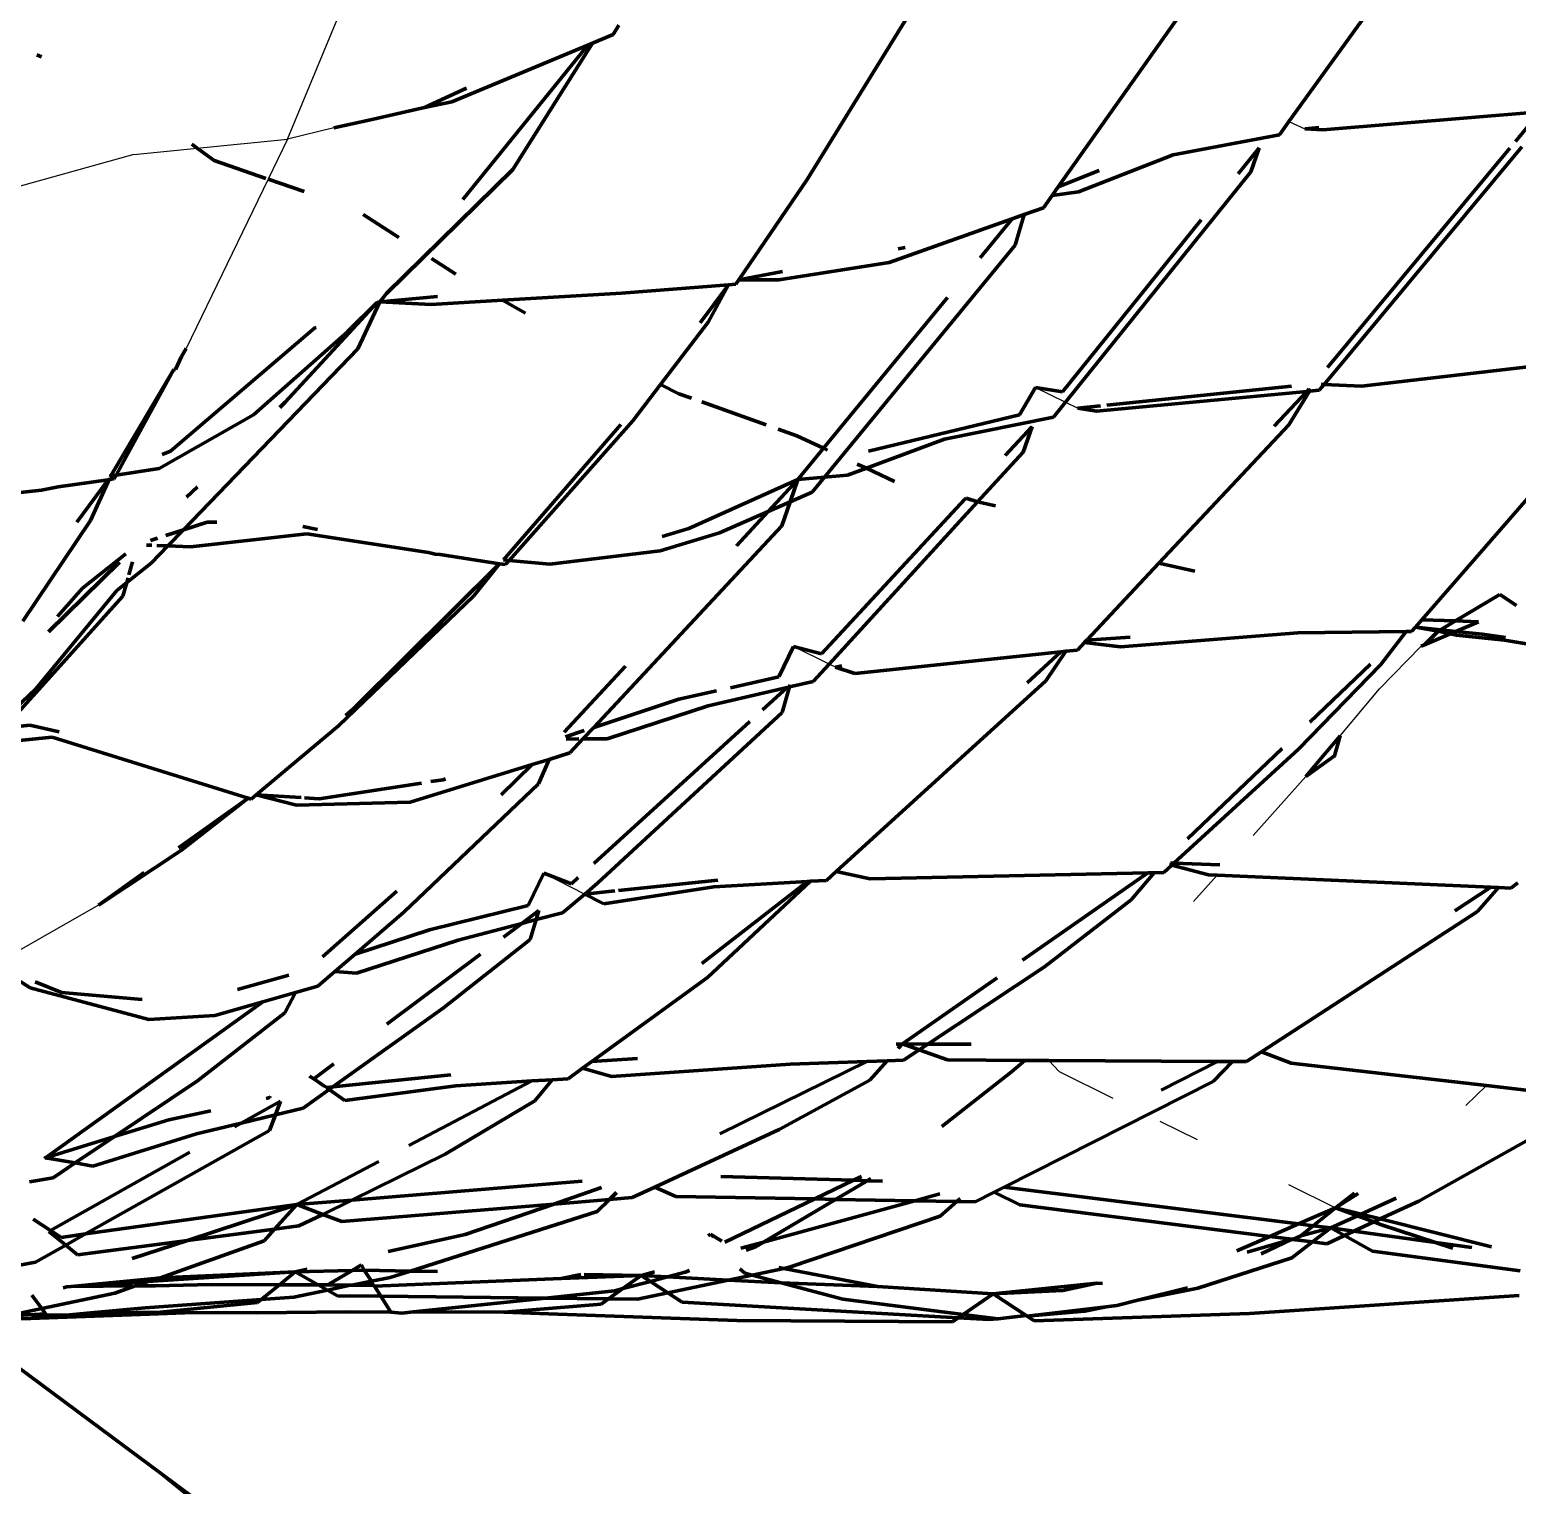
# Model space of a CAD drawing. Header units: millimetres. Extents: x 4307 to 31003, y 2809 to 20009.
# Drawn here: x 7205.87 to 7252.85, y 8535.24 to 8581.22 of the extents above; entities that cross this region are included whole.
import ezdxf

# ---------------------------------------------------------------- set-up
doc = ezdxf.new("R2010")
doc.units = ezdxf.units.MM
doc.layers.add('ProfileEdges', color=7, linetype='Continuous')

msp = doc.modelspace()

# ---------------------------------------------------------------- linework, layer by layer
for p, q in [((7214.003, 8577.761), (7216.927, 8584.817)), ((7245.641, 8578.316), (7246.138, 8578.085)), ((7211.158, 8577.475), (7214.003, 8577.761)), ((7214.003, 8577.761), (7213.393, 8576.499)), ((7215.469, 8578.116), (7214.003, 8577.761)), ((7209.148, 8577.273), (7202.984, 8575.565)), ((7209.148, 8577.273), (7211.158, 8577.475)), ((7213.393, 8576.499), (7210.809, 8571.149)), ((7237.629, 8569.92), (7238.581, 8569.453)), ((7238.581, 8569.453), (7238.974, 8569.26)), ((7231.117, 8561.181), (7229.99, 8561.733)), ((7248.501, 8560.395), (7249.817, 8561.748)), ((7231.313, 8561.085), (7231.117, 8561.181)), ((7247.254, 8558.911), (7248.501, 8560.395)), ((7247.121, 8558.235), (7247.083, 8558.275)), ((7246.178, 8557.624), (7244.508, 8555.768)), ((7222.102, 8554.572), (7223.394, 8553.911)), ((7243.377, 8554.51), (7242.625, 8553.675)), ((7208.04, 8553.558), (7204.735, 8551.678)), ((7238.38, 8548.304), (7238.053, 8548.654)), ((7214.667, 8548.141), (7214.842, 8548.081)), ((7238.38, 8548.304), (7240.081, 8547.466)), ((7251.225, 8547.23), (7251.882, 8547.861)), ((7241.565, 8546.736), (7242.744, 8546.155)), ((7245.63, 8544.734), (7247.112, 8544.004)), ((7227.446, 8543.057), (7227.372, 8543.166))]:
    msp.add_line(p, q)
at = {"layer": 'ProfileEdges', "lineweight": 211}
for p, q in [((7245.641, 8578.316), (7251.384, 8586.28)), ((7243.837, 8584.012), (7238.354, 8576.258)), ((7230.419, 8576.483), (7233.812, 8581.984)), ((7224.297, 8581.069), (7223.638, 8580.793)), ((7224.297, 8581.069), (7224.47, 8581.368)), ((7223.496, 8580.734), (7219.198, 8578.938)), ((7219.545, 8575.858), (7223.496, 8580.734)), ((7221.122, 8576.801), (7223.638, 8580.793)), ((7223.638, 8580.793), (7223.496, 8580.734)), ((7206.233, 8580.36), (7206.094, 8580.421)), ((7218.33, 8578.767), (7219.663, 8579.369)), ((7216.628, 8578.371), (7218.33, 8578.767)), ((7219.198, 8578.938), (7218.33, 8578.767)), ((7216.628, 8578.371), (7215.469, 8578.116)), ((7245.34, 8577.898), (7245.641, 8578.316)), ((7246.709, 8578.061), (7253.568, 8578.624)), ((7253.568, 8578.624), (7252.792, 8577.689)), ((7241.981, 8577.263), (7245.34, 8577.898)), ((7246.586, 8578.128), (7246.138, 8578.085)), ((7246.138, 8578.085), (7246.709, 8578.061)), ((7210.982, 8577.604), (7211.158, 8577.475)), ((7211.158, 8577.475), (7211.691, 8577.084)), ((7238.993, 8576.093), (7241.981, 8577.263)), ((7244.038, 8576.665), (7244.703, 8577.49)), ((7244.437, 8576.726), (7244.703, 8577.49)), ((7246.747, 8570.015), (7253, 8577.516)), ((7252.617, 8577.48), (7246.856, 8570.545)), ((7211.691, 8577.084), (7213.32, 8576.524)), ((7217.139, 8572.89), (7221.122, 8576.801)), ((7213.393, 8576.499), (7214.537, 8576.106)), ((7230.419, 8576.483), (7228.26, 8573.313)), ((7238.354, 8576.258), (7239.64, 8576.768)), ((7244.437, 8576.726), (7238.581, 8569.453)), ((7238.162, 8575.986), (7237.884, 8575.593)), ((7238.354, 8576.258), (7238.162, 8575.986)), ((7238.162, 8575.986), (7238.993, 8576.093)), ((7237.884, 8575.593), (7237.279, 8575.378)), ((7217.528, 8574.652), (7216.401, 8575.378)), ((7236.901, 8575.245), (7233.015, 8573.868)), ((7235.89, 8574.016), (7236.901, 8575.245)), ((7237.279, 8575.378), (7236.901, 8575.245)), ((7236.987, 8574.414), (7237.279, 8575.378)), ((7238.486, 8569.779), (7242.867, 8575.213)), ((7219.319, 8573.498), (7218.559, 8573.988)), ((7236.987, 8574.414), (7230.971, 8567.082)), ((7233.296, 8574.292), (7233.512, 8574.334)), ((7228.26, 8573.313), (7229.639, 8573.581)), ((7229.53, 8573.316), (7233.015, 8573.868)), ((7227.937, 8573.159), (7224.555, 8572.895)), ((7227.043, 8571.962), (7227.937, 8573.159)), ((7227.292, 8571.98), (7227.937, 8573.159)), ((7228.167, 8573.177), (7227.937, 8573.159)), ((7228.26, 8573.313), (7228.167, 8573.177)), ((7228.26, 8573.313), (7229.53, 8573.316)), ((7216.831, 8572.587), (7213.936, 8569.454)), ((7215.9, 8571.673), (7216.831, 8572.587)), ((7216.233, 8571.135), (7216.924, 8572.625)), ((7216.831, 8572.587), (7216.924, 8572.625)), ((7216.924, 8572.625), (7217.139, 8572.89)), ((7218.748, 8572.791), (7216.924, 8572.625)), ((7218.541, 8572.541), (7216.924, 8572.625)), ((7218.541, 8572.541), (7220.797, 8572.674)), ((7220.797, 8572.674), (7224.555, 8572.895)), ((7221.525, 8572.267), (7220.797, 8572.674)), ((7230.937, 8567.995), (7234.854, 8572.756)), ((7210.316, 8567.908), (7214.869, 8571.798)), ((7215.9, 8571.673), (7212.937, 8569.057)), ((7214.869, 8571.798), (7214.912, 8571.815)), ((7227.292, 8571.98), (7225.794, 8570.012)), ((7210.467, 8570.488), (7210.661, 8570.899)), ((7210.809, 8571.149), (7210.661, 8570.899)), ((7216.233, 8571.135), (7210.717, 8565.418)), ((7210.414, 8570.482), (7208.43, 8567.123)), ((7210.414, 8570.482), (7208.595, 8567.148)), ((7210.467, 8570.488), (7210.414, 8570.482)), ((7253.378, 8570.594), (7247.934, 8569.958)), ((7225.794, 8570.012), (7224.919, 8568.863)), ((7226.363, 8569.721), (7225.794, 8570.012)), ((7237.629, 8569.92), (7237.128, 8569.054)), ((7238.486, 8569.779), (7237.629, 8569.92)), ((7239.556, 8569.166), (7246.203, 8569.79)), ((7239.892, 8569.355), (7245.719, 8569.957)), ((7245.177, 8568.697), (7246.203, 8569.79)), ((7245.639, 8568.74), (7246.286, 8569.798)), ((7246.203, 8569.79), (7246.28, 8569.873)), ((7246.203, 8569.79), (7246.286, 8569.798)), ((7246.286, 8569.798), (7246.327, 8569.866)), ((7246.286, 8569.798), (7246.59, 8569.827)), ((7246.59, 8569.827), (7246.747, 8570.015)), ((7246.747, 8570.015), (7246.661, 8570.019)), ((7247.934, 8569.958), (7246.747, 8570.015)), ((7213.761, 8569.285), (7213.936, 8569.454)), ((7226.769, 8569.576), (7226.363, 8569.721)), ((7229.126, 8568.733), (7227.095, 8569.459)), ((7238.581, 8569.453), (7238.199, 8568.978)), ((7238.974, 8569.26), (7239.692, 8569.334)), ((7255.975, 8569.626), (7249.837, 8562.579)), ((7212.937, 8569.057), (7209.953, 8567.353)), ((7224.919, 8568.863), (7221.009, 8564.456)), ((7237.128, 8569.054), (7232.356, 8567.908)), ((7234.759, 8568.286), (7238.199, 8568.978)), ((7239.556, 8569.166), (7238.974, 8569.26)), ((7220.828, 8564.474), (7224.539, 8568.746)), ((7230.094, 8568.387), (7229.504, 8568.598)), ((7230.094, 8568.387), (7230.937, 8567.995)), ((7237.532, 8568.682), (7236.681, 8567.763)), ((7237.242, 8567.877), (7237.532, 8568.682)), ((7241.532, 8564.362), (7245.639, 8568.74)), ((7210.316, 8567.908), (7210.053, 8567.799)), ((7230.126, 8567.01), (7230.937, 8567.995)), ((7230.937, 8567.995), (7231.06, 8567.938)), ((7234.759, 8568.286), (7232.291, 8567.365)), ((7237.242, 8567.877), (7235.803, 8566.303)), ((7232.004, 8567.499), (7232.291, 8567.365)), ((7206.758, 8566.781), (7208.34, 8567)), ((7208.34, 8567), (7207.355, 8565.66)), ((7208.376, 8567.005), (7207.784, 8565.719)), ((7208.34, 8567), (7208.376, 8567.005)), ((7208.376, 8567.005), (7208.526, 8567.026)), ((7208.43, 8567.123), (7208.385, 8567.114)), ((7208.43, 8567.123), (7208.411, 8567.098)), ((7208.43, 8567.123), (7208.595, 8567.148)), ((7208.595, 8567.148), (7208.526, 8567.026)), ((7208.595, 8567.148), (7209.953, 8567.353)), ((7226.688, 8565.465), (7230.126, 8567.01)), ((7230.126, 8567.01), (7229.191, 8565.998)), ((7229.882, 8566.302), (7230.126, 8567.01)), ((7230.971, 8567.082), (7230.126, 8567.01)), ((7230.971, 8567.082), (7230.584, 8566.611)), ((7231.699, 8567.145), (7230.971, 8567.082)), ((7232.291, 8567.365), (7231.699, 8567.145)), ((7232.291, 8567.365), (7233.181, 8566.951)), ((7205.17, 8566.562), (7206.24, 8566.676)), ((7206.758, 8566.781), (7206.24, 8566.676)), ((7210.818, 8566.447), (7211.164, 8566.78)), ((7230.584, 8566.611), (7229.882, 8566.302)), ((7229.191, 8565.998), (7227.654, 8565.321)), ((7229.191, 8565.998), (7228.187, 8564.91)), ((7229.882, 8566.302), (7229.191, 8565.998)), ((7229.62, 8565.542), (7229.882, 8566.302)), ((7235.401, 8566.393), (7230.873, 8561.498)), ((7235.803, 8566.303), (7231.117, 8561.181)), ((7235.44, 8566.425), (7235.401, 8566.393)), ((7235.803, 8566.303), (7235.44, 8566.425)), ((7236.374, 8566.176), (7235.803, 8566.303)), ((7205.647, 8562.538), (7207.784, 8565.719)), ((7211.472, 8565.661), (7210.717, 8565.418)), ((7211.472, 8565.661), (7211.773, 8565.659)), ((7214.956, 8565.429), (7214.494, 8565.525)), ((7229.62, 8565.542), (7223.681, 8559.18)), ((7209.899, 8565.155), (7209.677, 8565.084)), ((7210.717, 8565.418), (7210.159, 8565.239)), ((7210.717, 8565.418), (7210.227, 8564.911)), ((7210.943, 8564.88), (7214.617, 8565.298)), ((7218.462, 8564.699), (7214.617, 8565.298)), ((7225.781, 8564.755), (7227.654, 8565.321)), ((7226.688, 8565.465), (7225.838, 8565.209)), ((7207.531, 8563.578), (7208.905, 8564.665)), ((7209.726, 8564.932), (7209.557, 8564.94)), ((7210.227, 8564.911), (7209.702, 8564.367)), ((7210.227, 8564.911), (7209.88, 8564.926)), ((7210.943, 8564.88), (7210.227, 8564.911)), ((7218.674, 8564.655), (7218.462, 8564.699)), ((7218.674, 8564.655), (7218.828, 8564.642)), ((7220.703, 8564.35), (7218.828, 8564.642)), ((7225.781, 8564.755), (7222.29, 8564.332)), ((7208.7, 8564.396), (7206.459, 8562.201)), ((7208.929, 8563.753), (7209.702, 8564.367)), ((7209.115, 8564.412), (7208.998, 8563.998)), ((7216.16, 8559.836), (7220.703, 8564.35)), ((7219.89, 8563.33), (7220.703, 8564.35)), ((7220.889, 8564.321), (7220.703, 8564.35)), ((7220.828, 8564.474), (7221.009, 8564.456)), ((7221.009, 8564.456), (7220.889, 8564.321)), ((7221.009, 8564.456), (7222.29, 8564.332)), ((7239.256, 8561.935), (7241.532, 8564.362)), ((7241.532, 8564.362), (7242.669, 8564.109)), ((7208.611, 8563.5), (7208.929, 8563.753)), ((7208.929, 8563.753), (7208.808, 8563.325)), ((7208.972, 8563.906), (7208.929, 8563.753)), ((7208.808, 8563.325), (7205.194, 8559.316)), ((7208.611, 8563.5), (7206.06, 8560.396)), ((7207.531, 8563.578), (7206.737, 8562.678)), ((7219.89, 8563.33), (7215.622, 8559.229)), ((7252.297, 8563.377), (7250.898, 8562.542)), ((7252.829, 8563.029), (7252.297, 8563.377)), ((7249.637, 8562.349), (7249.512, 8562.205)), ((7249.837, 8562.579), (7249.637, 8562.349)), ((7250.429, 8562.263), (7249.637, 8562.349)), ((7249.637, 8562.349), (7250.349, 8562.215)), ((7250.898, 8562.542), (7249.837, 8562.579)), ((7250.429, 8562.263), (7250.349, 8562.215)), ((7250.898, 8562.542), (7250.429, 8562.263)), ((7250.906, 8562.211), (7250.429, 8562.263)), ((7251.625, 8562.517), (7250.898, 8562.542)), ((7251.625, 8562.517), (7250.906, 8562.211)), ((7238.961, 8561.621), (7239.183, 8561.857)), ((7239.183, 8561.857), (7239.256, 8561.935)), ((7239.183, 8561.857), (7240.319, 8561.72)), ((7239.256, 8561.935), (7240.627, 8562.033)), ((7245.923, 8562.164), (7240.319, 8561.72)), ((7245.923, 8562.164), (7249.339, 8562.203)), ((7248.541, 8561.166), (7249.339, 8562.203)), ((7249.339, 8562.203), (7249.512, 8562.205)), ((7249.918, 8561.791), (7249.817, 8561.748)), ((7250.349, 8562.215), (7249.918, 8561.791)), ((7250.731, 8562.137), (7249.918, 8561.791)), ((7250.349, 8562.215), (7250.731, 8562.137)), ((7250.906, 8562.211), (7250.731, 8562.137)), ((7250.731, 8562.137), (7250.935, 8562.097)), ((7251.739, 8562.121), (7250.906, 8562.211)), ((7252.446, 8561.931), (7250.935, 8562.097)), ((7251.739, 8562.121), (7252.475, 8562.014)), ((7254.366, 8561.618), (7252.446, 8561.931)), ((7229.99, 8561.733), (7229.523, 8560.775)), ((7229.99, 8561.733), (7230.873, 8561.498)), ((7238.436, 8561.565), (7231.925, 8560.88)), ((7237.366, 8560.586), (7238.436, 8561.565)), ((7237.963, 8560.649), (7238.589, 8561.582)), ((7238.589, 8561.582), (7238.436, 8561.565)), ((7238.961, 8561.621), (7238.589, 8561.582)), ((7224.683, 8561.115), (7222.751, 8559.023)), ((7231.117, 8561.181), (7230.614, 8560.632)), ((7231.313, 8561.085), (7231.52, 8561.118)), ((7231.925, 8560.88), (7231.313, 8561.085)), ((7245.945, 8558.492), (7248.541, 8561.166)), ((7248.217, 8561.176), (7246.296, 8559.341)), ((7206.06, 8560.396), (7204.712, 8559.12)), ((7229.792, 8560.441), (7227.291, 8559.861)), ((7228.001, 8560.433), (7229.523, 8560.775)), ((7229.012, 8559.731), (7229.792, 8560.441)), ((7229.863, 8560.457), (7229.627, 8559.653)), ((7229.863, 8560.457), (7229.792, 8560.441)), ((7230.614, 8560.632), (7229.863, 8560.457)), ((7229.882, 8560.523), (7229.863, 8560.457)), ((7231.338, 8554.622), (7237.963, 8560.649)), ((7223.681, 8559.18), (7226.365, 8560.067)), ((7226.365, 8560.067), (7227.555, 8560.333)), ((7215.835, 8559.557), (7216.16, 8559.836)), ((7223.797, 8554.26), (7229.627, 8559.653)), ((7227.291, 8559.861), (7224.109, 8558.82)), ((7205.873, 8559.254), (7205.218, 8559.179)), ((7205.873, 8559.254), (7206.79, 8559.039)), ((7215.622, 8559.229), (7213.022, 8557.053)), ((7222.788, 8558.884), (7223.38, 8559.08)), ((7223.681, 8559.18), (7223.339, 8558.813)), ((7223.68, 8554.882), (7228.609, 8559.365)), ((7204.664, 8558.674), (7206.575, 8558.867)), ((7212.768, 8556.943), (7206.575, 8558.867)), ((7223.209, 8558.812), (7222.808, 8558.808)), ((7223.339, 8558.813), (7222.926, 8558.37)), ((7224.109, 8558.82), (7223.339, 8558.813)), ((7242.008, 8554.89), (7245.945, 8558.492)), ((7245.424, 8558.509), (7242.433, 8555.653)), ((7246.723, 8558.281), (7247.254, 8558.911)), ((7247.254, 8558.911), (7247.083, 8558.275)), ((7221.733, 8558.002), (7217.88, 8556.815)), ((7220.76, 8557.047), (7221.733, 8558.002)), ((7222.271, 8558.168), (7221.733, 8558.002)), ((7221.93, 8557.392), (7222.271, 8558.168)), ((7222.926, 8558.37), (7222.271, 8558.168)), ((7246.178, 8557.624), (7246.723, 8558.281)), ((7247.083, 8558.275), (7246.178, 8557.624)), ((7218.998, 8557.552), (7218.92, 8557.524)), ((7218.237, 8557.418), (7215.003, 8556.919)), ((7217.682, 8553.337), (7221.93, 8557.392)), ((7218.92, 8557.524), (7218.535, 8557.464)), ((7212.768, 8556.943), (7210.564, 8555.371)), ((7210.654, 8555.297), (7212.768, 8556.943)), ((7212.857, 8556.915), (7212.768, 8556.943)), ((7213.022, 8557.053), (7212.857, 8556.915)), ((7214.293, 8556.72), (7213.022, 8557.053)), ((7213.022, 8557.053), (7214.438, 8556.962)), ((7217.88, 8556.815), (7214.293, 8556.72)), ((7214.544, 8556.954), (7215.003, 8556.919)), ((7208.04, 8553.558), (7210.654, 8555.297)), ((7241.683, 8554.591), (7241.939, 8554.826)), ((7241.939, 8554.826), (7241.862, 8554.846)), ((7241.896, 8554.894), (7242.008, 8554.89)), ((7241.939, 8554.826), (7242.008, 8554.89)), ((7243.101, 8554.522), (7241.939, 8554.826)), ((7242.008, 8554.89), (7243.459, 8554.839)), ((7209.479, 8554.592), (7208.04, 8553.558)), ((7222.102, 8554.572), (7221.614, 8553.554)), ((7222.975, 8554.241), (7222.102, 8554.572)), ((7222.975, 8554.241), (7223.19, 8554.436)), ((7223.797, 8554.26), (7223.394, 8553.911)), ((7227.598, 8554.354), (7224.458, 8554.023)), ((7227.091, 8551.723), (7230.431, 8554.311)), ((7230.524, 8554.316), (7227.275, 8551.278)), ((7227.469, 8554.139), (7230.431, 8554.311)), ((7230.431, 8554.311), (7230.524, 8554.316)), ((7230.524, 8554.316), (7231.034, 8554.345)), ((7231.034, 8554.345), (7231.338, 8554.622)), ((7231.338, 8554.622), (7232.414, 8554.396)), ((7232.414, 8554.396), (7241.186, 8554.581)), ((7241.186, 8554.581), (7237.227, 8551.822)), ((7241.379, 8554.585), (7240.659, 8553.731)), ((7241.186, 8554.581), (7241.379, 8554.585)), ((7241.379, 8554.585), (7241.683, 8554.591)), ((7243.101, 8554.522), (7243.377, 8554.51)), ((7243.377, 8554.51), (7252.015, 8554.132)), ((7252.648, 8554.104), (7252.873, 8554.273)), ((7215.11, 8551.934), (7217.465, 8554.008)), ((7223.394, 8553.911), (7222.695, 8553.324)), ((7224.343, 8554.011), (7223.394, 8553.911)), ((7223.999, 8553.606), (7223.394, 8553.911)), ((7227.469, 8554.139), (7223.999, 8553.606)), ((7252.015, 8554.132), (7250.876, 8553.388)), ((7252.258, 8554.121), (7251.591, 8553.363)), ((7252.015, 8554.132), (7252.258, 8554.121)), ((7252.258, 8554.121), (7252.648, 8554.104)), ((7217.682, 8553.337), (7216.145, 8552.017)), ((7218.488, 8552.785), (7221.614, 8553.554)), ((7221.947, 8553.39), (7221.407, 8552.986)), ((7221.947, 8553.39), (7221.861, 8553.105)), ((7221.861, 8553.105), (7222.695, 8553.324)), ((7237.919, 8551.619), (7240.659, 8553.731)), ((7251.591, 8553.363), (7244.774, 8548.927)), ((7219.397, 8552.46), (7221.407, 8552.986)), ((7221.407, 8552.986), (7220.83, 8552.555)), ((7221.407, 8552.986), (7221.861, 8553.105)), ((7221.861, 8553.105), (7221.669, 8552.473)), ((7218.488, 8552.785), (7216.145, 8552.017)), ((7216.187, 8551.414), (7219.397, 8552.46)), ((7218.934, 8550.321), (7221.669, 8552.473)), ((7216.145, 8552.017), (7215.501, 8551.464)), ((7220.106, 8552.015), (7217.14, 8549.798)), ((7204.735, 8551.678), (7205.875, 8550.951)), ((7215.501, 8551.464), (7214.96, 8551)), ((7216.187, 8551.414), (7215.501, 8551.464)), ((7234.23, 8549.173), (7237.919, 8551.619)), ((7209.631, 8549.946), (7205.875, 8550.951)), ((7206.87, 8550.803), (7206.036, 8551.144)), ((7214.05, 8551.356), (7212.43, 8550.893)), ((7214.263, 8550.803), (7214.96, 8551)), ((7227.275, 8551.278), (7223.619, 8548.624)), ((7236.425, 8551.263), (7233.432, 8549.177)), ((7213.232, 8550.511), (7206.365, 8545.584)), ((7206.87, 8550.803), (7209.42, 8550.577)), ((7211.711, 8550.08), (7213.232, 8550.511)), ((7213.232, 8550.511), (7214.263, 8550.803)), ((7213.922, 8550.163), (7214.263, 8550.803)), ((7211.711, 8550.08), (7209.631, 8549.946)), ((7213.922, 8550.163), (7211.162, 8548.016)), ((7215.443, 8547.819), (7218.934, 8550.321)), ((7233.432, 8549.177), (7233.237, 8549.173)), ((7233.271, 8549.098), (7233.432, 8549.177)), ((7233.301, 8549.032), (7233.432, 8549.177)), ((7233.432, 8549.177), (7233.955, 8548.991)), ((7234.23, 8549.173), (7233.432, 8549.177)), ((7233.955, 8548.991), (7234.23, 8549.173)), ((7235.607, 8549.166), (7234.23, 8549.173)), ((7223.619, 8548.624), (7223.329, 8548.413)), ((7223.619, 8548.624), (7225.064, 8548.72)), ((7227.659, 8546.339), (7232.307, 8548.624)), ((7232.307, 8548.624), (7229.887, 8548.534)), ((7232.953, 8548.648), (7232.307, 8548.624)), ((7232.398, 8548.034), (7232.953, 8548.648)), ((7233.467, 8548.667), (7232.953, 8548.648)), ((7233.467, 8548.667), (7233.955, 8548.991)), ((7233.955, 8548.991), (7234.854, 8548.671)), ((7234.854, 8548.671), (7237.302, 8548.658)), ((7236.876, 8548.297), (7237.302, 8548.658)), ((7237.302, 8548.658), (7238.053, 8548.654)), ((7238.053, 8548.654), (7243.379, 8548.626)), ((7243.379, 8548.626), (7241.599, 8547.719)), ((7243.852, 8548.623), (7243.244, 8547.993)), ((7243.379, 8548.626), (7243.852, 8548.623)), ((7243.852, 8548.623), (7244.303, 8548.621)), ((7244.774, 8548.927), (7244.303, 8548.621)), ((7245.707, 8548.569), (7244.774, 8548.927)), ((7214.842, 8548.081), (7214.698, 8548.157)), ((7215.475, 8548.554), (7214.842, 8548.081)), ((7219.165, 8548.199), (7215.443, 8547.819)), ((7223.329, 8548.413), (7222.87, 8548.08)), ((7224.244, 8548.147), (7223.329, 8548.413)), ((7224.244, 8548.147), (7229.887, 8548.534)), ((7234.673, 8546.565), (7236.876, 8548.297)), ((7251.882, 8547.861), (7245.707, 8548.569)), ((7211.162, 8548.016), (7208.538, 8546.249)), ((7214.501, 8547.145), (7215.327, 8547.737)), ((7215.158, 8547.857), (7214.842, 8548.081)), ((7215.256, 8547.8), (7215.158, 8547.857)), ((7215.443, 8547.819), (7215.256, 8547.8)), ((7215.327, 8547.737), (7215.256, 8547.8)), ((7215.327, 8547.737), (7215.443, 8547.819)), ((7215.818, 8547.388), (7215.327, 8547.737)), ((7219.328, 8547.857), (7215.818, 8547.388)), ((7221.728, 8548.008), (7217.839, 8545.965)), ((7219.328, 8547.857), (7221.728, 8548.008)), ((7221.728, 8548.008), (7222.367, 8548.048)), ((7222.367, 8548.048), (7221.817, 8547.38)), ((7222.367, 8548.048), (7222.87, 8548.08)), ((7229.541, 8546.474), (7232.398, 8548.034)), ((7243.244, 8547.993), (7236.649, 8544.651)), ((7253.391, 8547.688), (7251.882, 8547.861)), ((7212.542, 8546.674), (7213.787, 8547.375)), ((7213.448, 8547.484), (7213.331, 8547.458)), ((7213.473, 8547.531), (7213.448, 8547.484)), ((7213.624, 8546.934), (7213.787, 8547.375)), ((7218.991, 8545.697), (7221.817, 8547.38)), ((7208.538, 8546.249), (7210.26, 8546.776)), ((7211.58, 8547.069), (7210.26, 8546.776)), ((7212.542, 8546.674), (7213.624, 8546.934)), ((7213.442, 8546.441), (7213.624, 8546.934)), ((7213.624, 8546.934), (7214.501, 8547.145)), ((7207.629, 8543.175), (7213.442, 8546.441)), ((7211.132, 8546.335), (7207.863, 8545.32)), ((7211.132, 8546.335), (7212.542, 8546.674)), ((7212.335, 8546.558), (7212.542, 8546.674)), ((7229.541, 8546.474), (7225.608, 8544.654)), ((7206.365, 8545.584), (7208.538, 8546.249)), ((7208.538, 8546.249), (7207.304, 8545.418)), ((7253.14, 8546.12), (7249.739, 8544.211)), ((7206.365, 8545.584), (7206.329, 8545.574)), ((7206.341, 8545.548), (7206.365, 8545.584)), ((7207.304, 8545.418), (7206.365, 8545.584)), ((7206.52, 8543.284), (7210.925, 8545.764)), ((7207.304, 8545.418), (7206.606, 8544.948)), ((7207.863, 8545.32), (7207.304, 8545.418)), ((7216.887, 8545.465), (7214.297, 8544.104)), ((7216.038, 8544.247), (7218.991, 8545.697)), ((7205.857, 8544.82), (7206.606, 8544.948)), ((7216.038, 8544.247), (7223.313, 8544.844)), ((7227.698, 8544.991), (7231.887, 8544.87)), ((7230.662, 8544.281), (7231.887, 8544.87)), ((7232.316, 8544.858), (7231.321, 8544.268)), ((7231.887, 8544.87), (7232.142, 8544.993)), ((7231.887, 8544.87), (7232.316, 8544.858)), ((7232.434, 8544.927), (7232.316, 8544.858)), ((7232.316, 8544.858), (7232.805, 8544.844)), ((7223.927, 8544.643), (7222.416, 8544.121)), ((7224.398, 8544.489), (7224.175, 8544.266)), ((7225.608, 8544.654), (7224.898, 8544.325)), ((7226.276, 8544.363), (7225.608, 8544.654)), ((7233.819, 8544.222), (7234.611, 8544.438)), ((7236.333, 8544.491), (7235.732, 8544.186)), ((7236.649, 8544.651), (7236.333, 8544.491)), ((7237.144, 8544.095), (7236.333, 8544.491)), ((7236.649, 8544.651), (7245.943, 8543.491)), ((7247.713, 8544.469), (7247.112, 8544.004)), ((7247.831, 8544.453), (7247.112, 8544.004)), ((7207.629, 8543.175), (7214.297, 8544.104)), ((7210.85, 8542.97), (7214.297, 8544.104)), ((7213.601, 8543.328), (7214.297, 8544.104)), ((7214.297, 8544.104), (7216.038, 8544.247)), ((7214.297, 8544.104), (7215.118, 8543.795)), ((7215.118, 8543.795), (7216.038, 8544.247)), ((7215.719, 8543.569), (7222.416, 8544.121)), ((7222.416, 8544.121), (7219.622, 8543.156)), ((7222.416, 8544.121), (7224.175, 8544.266)), ((7224.175, 8544.266), (7223.791, 8543.88)), ((7224.175, 8544.266), (7224.898, 8544.325)), ((7230.662, 8544.281), (7226.276, 8544.363)), ((7227.823, 8542.915), (7230.662, 8544.281)), ((7231.321, 8544.268), (7229.042, 8542.918)), ((7229.042, 8542.918), (7233.819, 8544.222)), ((7231.321, 8544.268), (7230.662, 8544.281)), ((7233.819, 8544.222), (7231.321, 8544.268)), ((7235.15, 8544.197), (7233.819, 8544.222)), ((7235.15, 8544.197), (7234.624, 8543.732)), ((7235.258, 8544.292), (7235.15, 8544.197)), ((7235.732, 8544.186), (7235.15, 8544.197)), ((7245.037, 8543.094), (7237.144, 8544.095)), ((7245.943, 8543.491), (7247.112, 8544.004)), ((7246.407, 8543.434), (7247.112, 8544.004)), ((7247.808, 8543.746), (7247.112, 8544.004)), ((7247.112, 8544.004), (7247.925, 8543.799)), ((7247.925, 8543.799), (7249.028, 8544.301)), ((7249.739, 8544.211), (7248.526, 8543.648)), ((7205.97, 8543.639), (7206.52, 8543.284)), ((7214.369, 8543.428), (7215.118, 8543.795)), ((7215.118, 8543.795), (7215.719, 8543.569)), ((7217.888, 8542.004), (7223.791, 8543.88)), ((7229.89, 8542.133), (7234.624, 8543.732)), ((7245.037, 8543.094), (7245.943, 8543.491)), ((7245.943, 8543.491), (7246.407, 8543.434)), ((7246.019, 8543.119), (7246.407, 8543.434)), ((7246.407, 8543.434), (7246.967, 8543.364)), ((7246.967, 8543.364), (7247.808, 8543.746)), ((7248.326, 8543.555), (7247.694, 8543.262)), ((7247.808, 8543.746), (7247.925, 8543.799)), ((7248.326, 8543.555), (7247.808, 8543.746)), ((7247.925, 8543.799), (7248.526, 8543.648)), ((7248.526, 8543.648), (7248.326, 8543.555)), ((7248.531, 8543.479), (7248.326, 8543.555)), ((7248.526, 8543.648), (7252.038, 8542.764)), ((7250.266, 8542.903), (7248.531, 8543.479)), ((7206.468, 8543.254), (7206.52, 8543.284)), ((7207.001, 8542.822), (7206.468, 8543.254)), ((7206.52, 8543.284), (7206.855, 8543.067)), ((7206.855, 8543.067), (7207.629, 8543.175)), ((7207.001, 8542.822), (7207.629, 8543.175)), ((7210.85, 8542.97), (7207.375, 8542.519)), ((7209.102, 8542.395), (7210.85, 8542.97)), ((7213.601, 8543.328), (7210.85, 8542.97)), ((7213.265, 8542.954), (7213.601, 8543.328)), ((7214.369, 8543.428), (7213.601, 8543.328)), ((7219.622, 8543.156), (7217.187, 8542.623)), ((7227.372, 8543.166), (7227.294, 8543.115)), ((7227.729, 8542.951), (7227.372, 8543.166)), ((7243.998, 8542.638), (7245.037, 8543.094)), ((7245.729, 8543.006), (7244.315, 8542.598)), ((7245.729, 8543.006), (7244.765, 8542.542)), ((7245.729, 8543.006), (7245.037, 8543.094)), ((7245.763, 8543.002), (7245.729, 8543.006)), ((7245.763, 8543.002), (7246.019, 8543.119)), ((7246.388, 8542.922), (7245.763, 8543.002)), ((7246.967, 8543.364), (7246.019, 8543.119)), ((7246.967, 8543.364), (7246.388, 8542.922)), ((7247.397, 8543.124), (7246.839, 8542.865)), ((7247.397, 8543.124), (7246.967, 8543.364)), ((7247.694, 8543.262), (7246.967, 8543.364)), ((7247.694, 8543.262), (7247.397, 8543.124)), ((7248.278, 8542.635), (7247.397, 8543.124)), ((7250.266, 8542.903), (7247.694, 8543.262)), ((7206.048, 8542.286), (7207.001, 8542.822)), ((7207.375, 8542.519), (7207.001, 8542.822)), ((7213.265, 8542.954), (7209.995, 8541.79)), ((7228.329, 8542.723), (7229.042, 8542.918)), ((7228.787, 8542.767), (7228.494, 8542.661)), ((7229.042, 8542.918), (7228.787, 8542.767)), ((7246.388, 8542.922), (7245.73, 8542.421)), ((7246.839, 8542.865), (7246.388, 8542.922)), ((7252.945, 8542.01), (7248.278, 8542.635)), ((7250.812, 8542.722), (7250.266, 8542.903)), ((7251.416, 8542.743), (7250.266, 8542.903)), ((7206.048, 8542.286), (7205.087, 8542.1)), ((7214.631, 8542.063), (7214.252, 8541.98)), ((7216.054, 8542.023), (7214.252, 8541.98)), ((7216.054, 8542.023), (7215.285, 8541.564)), ((7216.344, 8542.196), (7216.054, 8542.023)), ((7216.426, 8542.032), (7216.054, 8542.023)), ((7216.426, 8542.032), (7216.344, 8542.196)), ((7217.888, 8542.004), (7216.426, 8542.032)), ((7216.663, 8541.682), (7216.426, 8542.032)), ((7228.451, 8541.939), (7228.292, 8542.076)), ((7229.683, 8542.089), (7228.681, 8541.878)), ((7229.527, 8542.12), (7229.683, 8542.089)), ((7229.89, 8542.133), (7229.683, 8542.089)), ((7229.683, 8542.089), (7232.642, 8541.51)), ((7245.73, 8542.421), (7242.76, 8541.463)), ((7209.912, 8541.782), (7207.175, 8541.51)), ((7209.596, 8541.671), (7207.175, 8541.51)), ((7209.596, 8541.671), (7209.199, 8541.532)), ((7214.252, 8541.98), (7209.596, 8541.671)), ((7209.912, 8541.782), (7209.596, 8541.671)), ((7209.838, 8541.539), (7211.605, 8541.58)), ((7209.995, 8541.79), (7209.912, 8541.782)), ((7209.995, 8541.79), (7214.252, 8541.98)), ((7213.75, 8541.571), (7211.605, 8541.58)), ((7213.75, 8541.571), (7213.175, 8541.102)), ((7214.252, 8541.98), (7213.75, 8541.571)), ((7214.98, 8541.566), (7213.75, 8541.571)), ((7214.252, 8541.98), (7214.98, 8541.566)), ((7215.285, 8541.564), (7214.98, 8541.566)), ((7214.98, 8541.566), (7215.272, 8541.4)), ((7215.989, 8541.556), (7215.272, 8541.4)), ((7215.285, 8541.564), (7215.989, 8541.556)), ((7215.989, 8541.556), (7216.043, 8541.556)), ((7216.663, 8541.682), (7216.043, 8541.556)), ((7216.043, 8541.556), (7216.7, 8541.555)), ((7217.252, 8541.802), (7216.663, 8541.682)), ((7216.7, 8541.555), (7216.663, 8541.682)), ((7216.7, 8541.555), (7216.751, 8541.53)), ((7216.751, 8541.53), (7222.648, 8541.773)), ((7217.252, 8541.802), (7217.888, 8542.004)), ((7218.743, 8541.988), (7217.888, 8542.004)), ((7222.648, 8541.773), (7223.27, 8541.896)), ((7222.648, 8541.773), (7225.183, 8541.865)), ((7225.183, 8541.865), (7223.373, 8541.899)), ((7224.598, 8541.447), (7225.183, 8541.865)), ((7224.598, 8541.447), (7225.471, 8541.678)), ((7225.183, 8541.865), (7225.602, 8541.979)), ((7226.012, 8541.821), (7225.183, 8541.865)), ((7225.183, 8541.865), (7225.471, 8541.678)), ((7225.471, 8541.678), (7226.012, 8541.821)), ((7225.471, 8541.678), (7226.024, 8541.319)), ((7226.012, 8541.821), (7226.569, 8541.968)), ((7227.931, 8541.72), (7226.012, 8541.821)), ((7227.931, 8541.72), (7226.024, 8541.319)), ((7226.709, 8542.019), (7226.569, 8541.968)), ((7228.681, 8541.878), (7227.931, 8541.72)), ((7229.6, 8541.633), (7227.931, 8541.72)), ((7228.451, 8541.939), (7228.681, 8541.878)), ((7228.681, 8541.878), (7229.6, 8541.633)), ((7229.6, 8541.633), (7231.544, 8541.113)), ((7232.642, 8541.51), (7229.6, 8541.633)), ((7236.3, 8541.281), (7239.575, 8541.621)), ((7239.575, 8541.621), (7238.499, 8541.393)), ((7239.753, 8541.612), (7239.575, 8541.621)), ((7206.243, 8540.816), (7205.93, 8541.243)), ((7206.243, 8540.816), (7208.55, 8541.306)), ((7207.041, 8541.502), (7206.916, 8541.472)), ((7207.175, 8541.51), (7207.041, 8541.502)), ((7207.175, 8541.51), (7209.199, 8541.532)), ((7209.199, 8541.532), (7208.55, 8541.306)), ((7209.199, 8541.532), (7209.421, 8541.538)), ((7209.421, 8541.538), (7209.838, 8541.539)), ((7209.506, 8540.843), (7213.175, 8541.102)), ((7213.175, 8541.102), (7213.058, 8541.007)), ((7213.175, 8541.102), (7214.207, 8541.183)), ((7215.272, 8541.4), (7214.207, 8541.183)), ((7215.272, 8541.4), (7215.587, 8541.22)), ((7215.587, 8541.22), (7216.956, 8541.205)), ((7216.751, 8541.53), (7216.956, 8541.205)), ((7216.956, 8541.205), (7217.274, 8540.701)), ((7216.956, 8541.205), (7222.158, 8541.148)), ((7222.158, 8541.148), (7217.991, 8540.71)), ((7224.331, 8541.377), (7222.158, 8541.148)), ((7222.158, 8541.148), (7224.149, 8541.126)), ((7223.912, 8540.957), (7224.149, 8541.126)), ((7224.149, 8541.126), (7224.598, 8541.447)), ((7224.149, 8541.126), (7225.063, 8541.116)), ((7224.331, 8541.377), (7224.598, 8541.447)), ((7226.024, 8541.319), (7225.063, 8541.116)), ((7226.024, 8541.319), (7226.478, 8541.024)), ((7231.544, 8541.113), (7235.351, 8540.634)), ((7232.642, 8541.51), (7236.3, 8541.281)), ((7236.3, 8541.281), (7235.351, 8540.634)), ((7238.499, 8541.393), (7236.3, 8541.281)), ((7237.338, 8540.596), (7236.3, 8541.281)), ((7242.431, 8541.468), (7240.863, 8541.079)), ((7240.863, 8541.079), (7242.76, 8541.463)), ((7244.395, 8540.657), (7252.908, 8541.228)), ((7205.124, 8540.578), (7206.243, 8540.816)), ((7206.362, 8540.653), (7205.124, 8540.578)), ((7209.932, 8540.65), (7205.89, 8540.503)), ((7206.362, 8540.653), (7206.243, 8540.816)), ((7206.393, 8540.611), (7206.362, 8540.653)), ((7206.393, 8540.611), (7207.126, 8540.619)), ((7207.126, 8540.619), (7207.672, 8540.671)), ((7207.672, 8540.671), (7209.506, 8540.843)), ((7207.672, 8540.671), (7209.984, 8540.706)), ((7207.672, 8540.671), (7209.932, 8540.65)), ((7211.033, 8540.69), (7209.932, 8540.65)), ((7209.984, 8540.706), (7213.058, 8541.007)), ((7213.039, 8540.685), (7211.033, 8540.69)), ((7215.862, 8540.716), (7213.039, 8540.685)), ((7217.274, 8540.701), (7215.862, 8540.716)), ((7217.622, 8540.672), (7217.274, 8540.701)), ((7217.622, 8540.672), (7217.991, 8540.71)), ((7220.836, 8540.703), (7217.991, 8540.71)), ((7220.836, 8540.703), (7223.912, 8540.957)), ((7222.249, 8540.647), (7220.836, 8540.703)), ((7228.196, 8540.444), (7222.249, 8540.647)), ((7226.478, 8541.024), (7235.189, 8540.524)), ((7235.351, 8540.634), (7235.189, 8540.524)), ((7235.351, 8540.634), (7236.444, 8540.496)), ((7239.869, 8540.877), (7237.367, 8540.576)), ((7237.367, 8540.576), (7239.191, 8540.74)), ((7237.594, 8540.426), (7244.395, 8540.657)), ((7239.191, 8540.74), (7239.869, 8540.877)), ((7239.869, 8540.877), (7240.201, 8540.914)), ((7240.863, 8541.079), (7240.201, 8540.914)), ((7210.03, 8535.597), (7203.723, 8540.28)), ((7205.222, 8540.478), (7205.89, 8540.503)), ((7205.89, 8540.503), (7206.393, 8540.611)), ((7228.196, 8540.444), (7235.014, 8540.404)), ((7235.189, 8540.524), (7235.014, 8540.404)), ((7235.189, 8540.524), (7236.164, 8540.468)), ((7236.164, 8540.468), (7236.444, 8540.496)), ((7237.338, 8540.596), (7236.444, 8540.496)), ((7237.367, 8540.576), (7237.338, 8540.596)), ((7237.594, 8540.426), (7237.367, 8540.576)), ((7212.599, 8533.516), (7210.03, 8535.597)), ((7212.406, 8533.83), (7210.03, 8535.597))]:
    msp.add_line(p, q, dxfattribs=at)

doc.saveas('drawing.dxf')
